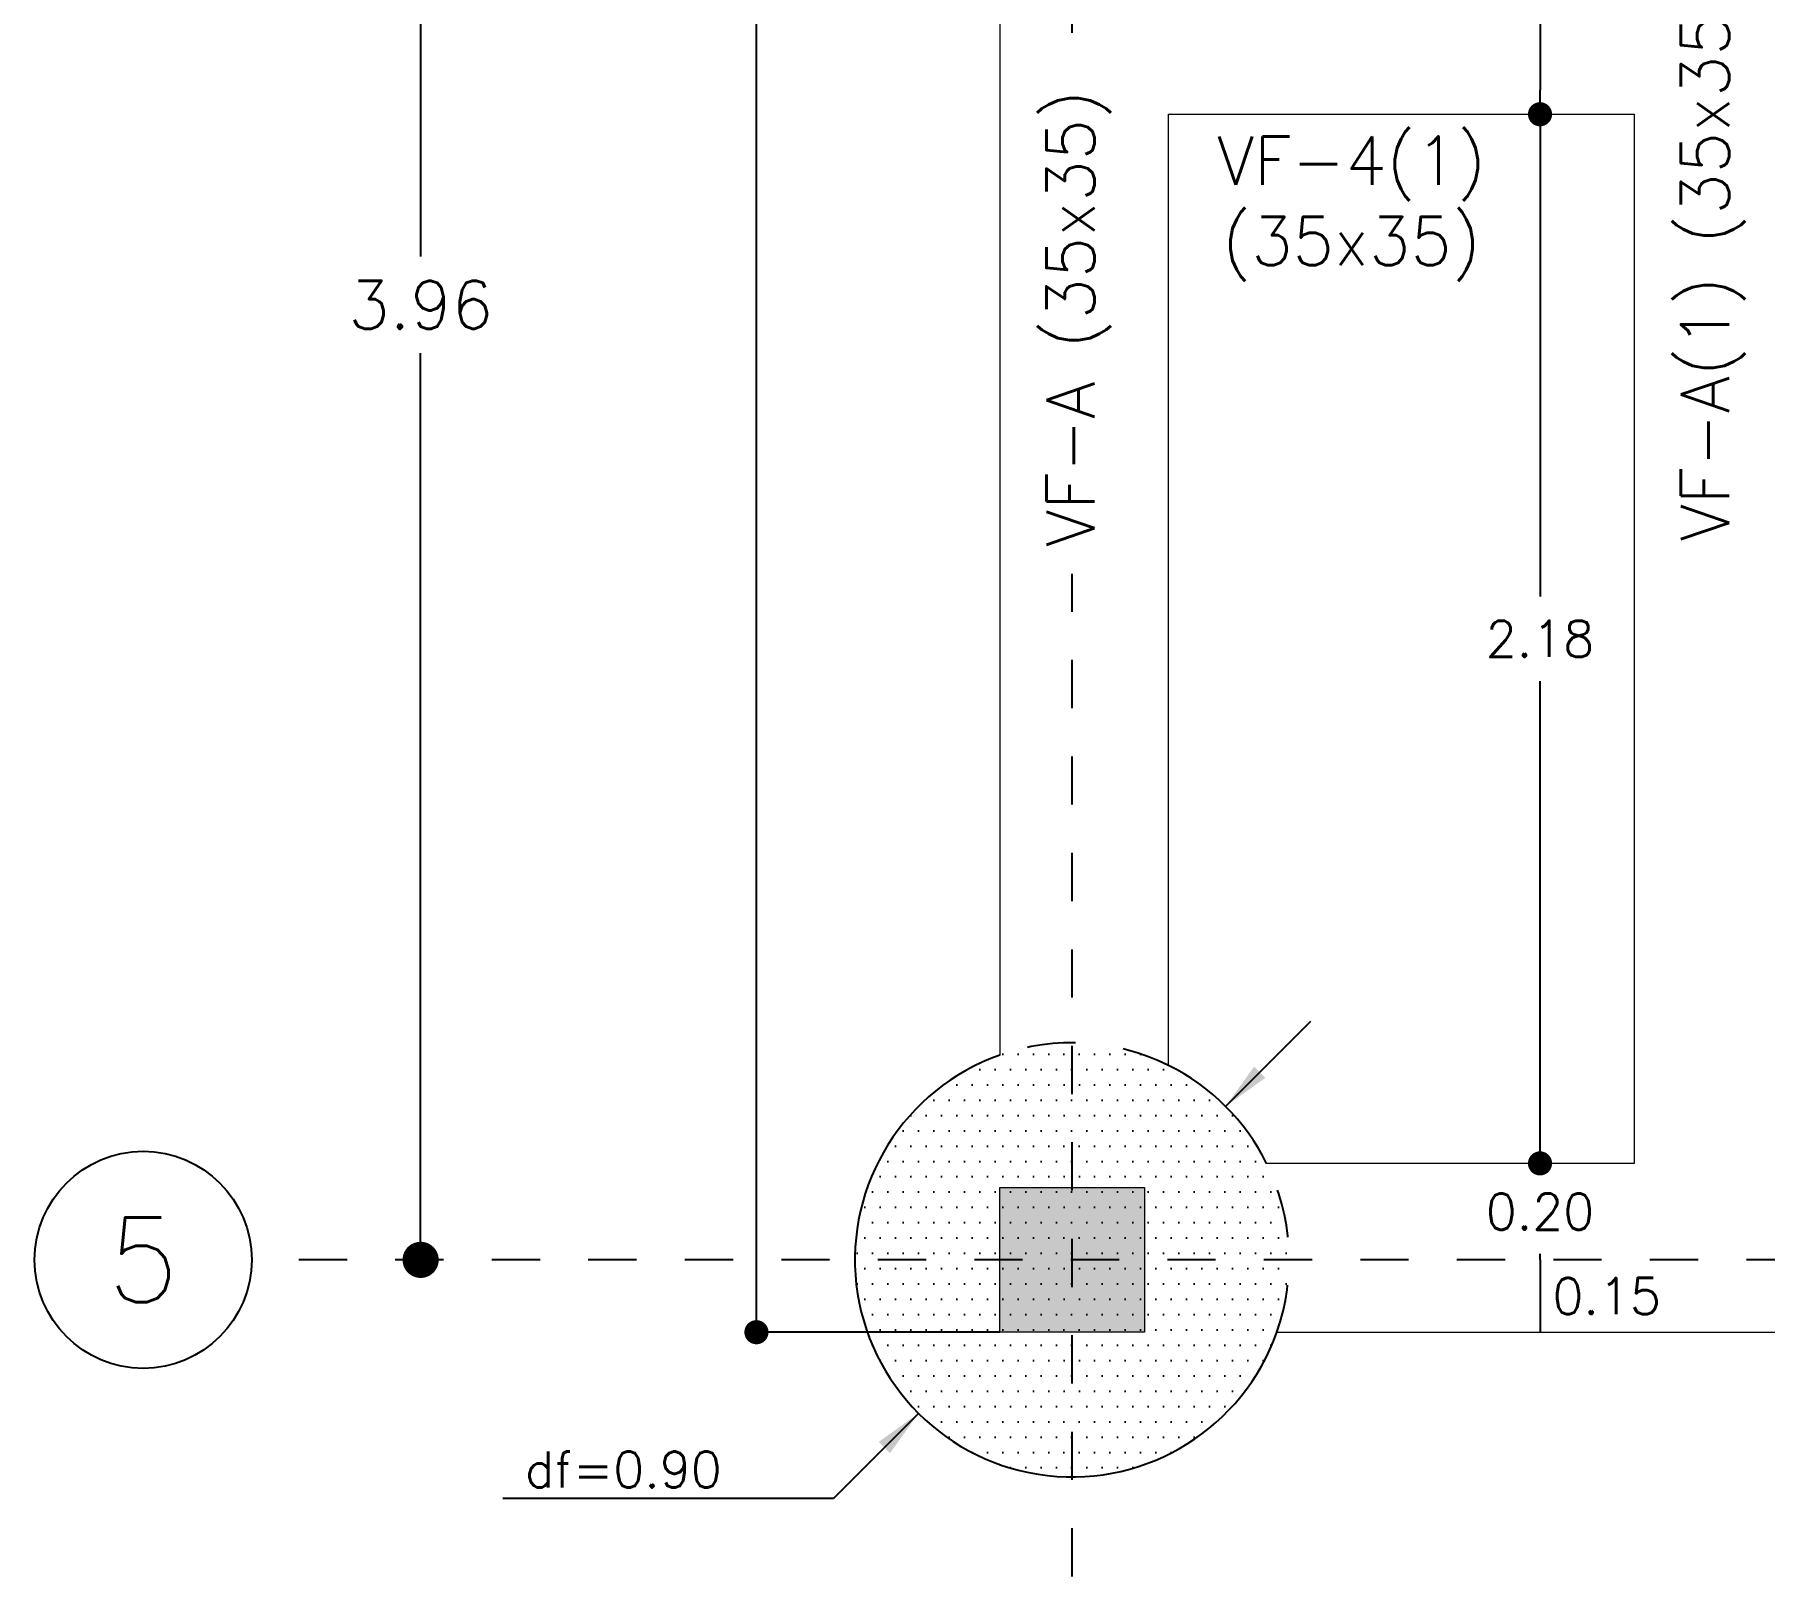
# Model space of a CAD drawing. Header units: millimetres. Extents: x -0.7 to 82.3, y -14.8 to 42.8.
# Drawn here: x 27.018 to 30.603, y 12.475 to 15.671 of the extents above; entities that cross this region are included whole.
import ezdxf
from ezdxf.enums import TextEntityAlignment as Align

# ---------------------------------------------------------------- set-up
doc = ezdxf.new("R2010")
doc.units = ezdxf.units.MM
doc.header["$LTSCALE"] = 0.01
doc.header["$PDMODE"] = 3
doc.linetypes.add('DASHDOT', pattern=[1, 0.5, -0.25, 0, -0.25])
doc.linetypes.add('DASHED2', pattern=[0.375, 0.25, -0.125])
for name, color, linetype in [('FC_CIRCULO DE EJES', 3, 'Continuous'), ('FC_COTAS', 1, 'Continuous'), ('FC_COTAS EJES', 1, 'Continuous'), ('FC_EJES', 1, 'DASHDOT'), ('FC_HATCH 252', 252, 'Continuous'), ('FC_HATCH COLUMNAS', 253, 'Continuous'), ('FC_PILAS', 5, 'Continuous'), ('FC_PROYECCION', 6, 'DASHED2'), ('FC_R-175', 5, 'Continuous'), ('FC_R-80', 11, 'Continuous'), ('FC_REVISION', 32, 'Continuous')]:
    doc.layers.add(name, color=color, linetype=linetype)
doc.layers.add('FC_COLUMNAS', color=5, linetype='Continuous', lineweight=15)
doc.layers.add('FC_VIGAS', color=2, linetype='Continuous', lineweight=0)
doc.styles.add('FC_TEXT', font='romans.shx', dxfattribs={"height": 0.002})
doc.styles.add('FC_TEXT1', font='romans.shx')
doc.dimstyles.new('FC_COTAS', dxfattribs={"dimtxt": 0.0015, "dimasz": 0.001, "dimexe": 0, "dimexo": 0, "dimgap": 0.001, "dimtad": 1, "dimtih": 1, "dimtoh": 1, "dimzin": 0, "dimdsep": 46, "dimtxsty": 'FC_TEXT1', "dimblk": 'DOT', "dimcen": 0.09, "dimclrd": 256, "dimclre": 256, "dimclrt": 256, "dimadec": 0, "dimazin": 0, "dimtfac": 1, "dimtix": 1, "dimtmove": 2, "dimatfit": 3, "dimfxl": 1.002, "dimtolj": 1, "dimtzin": 0, "dimlwd": -1, "dimarcsym": 0})
doc.dimstyles.new('FC_COTAS EJES', dxfattribs={"dimtxt": 0.002, "dimasz": 0.0015, "dimexe": 0, "dimexo": 0, "dimgap": 0.001, "dimtad": 1, "dimtih": 1, "dimtoh": 1, "dimzin": 0, "dimdsep": 46, "dimtxsty": 'FC_TEXT1', "dimblk": 'DOT', "dimcen": 0.09, "dimclrd": 256, "dimclre": 256, "dimclrt": 256, "dimadec": 0, "dimazin": 0, "dimtfac": 1, "dimtix": 1, "dimtmove": 2, "dimatfit": 3, "dimfxl": 1.002, "dimtolj": 1, "dimtzin": 0, "dimlwd": -1, "dimarcsym": 0})

# ---------------------------------------------------------------- blocks, each defined once
blk = doc.blocks.new('_Dot')
at = {"color": 0, "linetype": 'ByBlock', "lineweight": -2}
blk.add_line((-0.5, 0), (-1, 0), dxfattribs=at)
at = {"color": 0, "linetype": 'ByBlock', "const_width": 0.5}
blk.add_lwpolyline([(-0.25, 0, 1), (0.25, 0, 1)], format="xyb", close=True, dxfattribs=at)
blk = doc.blocks.new('*D212')
at = {"layer": 'Defpoints', "color": 0, "ltscale": 0.6, "transparency": 16777216}
for p in [(29.0178, 29.8108), (28.5137, 12.9808), (29.0178, 12.9808)]:
    blk.add_point(p, dxfattribs=at)
at = {"layer": 'FC_COTAS', "lineweight": -2, "ltscale": 0.6, "transparency": 16777216}
for p, q in [((29.0178, 29.8108), (28.5137, 29.8108)), ((29.0178, 12.9808), (28.5137, 12.9808))]:
    blk.add_line(p, q, dxfattribs=at)
at = {"layer": 'FC_COTAS', "ltscale": 0.6, "transparency": 16777216}
for p, q in [((28.5137, 29.7608), (28.5137, 21.4833)), ((28.5137, 13.0308), (28.5137, 21.3083))]:
    blk.add_line(p, q, dxfattribs=at)
at = {"layer": 'FC_COTAS', "ltscale": 0.6, "transparency": 16777216, "xscale": 0.05, "yscale": 0.05, "zscale": 0.05}
for p, rotation in [((28.5137, 29.8108), 90), ((28.5137, 12.9808), 270)]:
    blk.add_blockref('_Dot', p, dxfattribs=dict(at, rotation=rotation))
at = {"layer": 'FC_COTAS', "ltscale": 0.6, "transparency": 16777216, "insert": (28.5137, 21.3958), "char_height": 0.075, "attachment_point": 5, "style": 'FC_TEXT1'}
blk.add_mtext('\\A1;16.83', dxfattribs=at)
blk = doc.blocks.new('FC_B_Eje')
at = {"layer": 'FC_CIRCULO DE EJES', "ltscale": 1.5}
blk.add_circle((0, 0), 0.0045, dxfattribs=at)
at = {"ltscale": 1.5, "style": 'FC_TEXT1'}
blk.add_attdef('EJE', text='', height=0.0035, dxfattribs=at).set_placement((0, 0), align=Align.MIDDLE_CENTER)
blk = doc.blocks.new('*D307')
at = {"layer": 'Defpoints', "color": 0, "ltscale": 0.6, "transparency": 16777216}
for p in [(-0.85, -12.57), (-0.85, -16.53), (-0.85, -16.53)]:
    blk.add_point(p, dxfattribs=at)
at = {"layer": 'FC_COTAS EJES', "ltscale": 0.6, "transparency": 16777216}
for p, q in [((-0.85, -12.645), (-0.85, -14.45)), ((-0.85, -16.455), (-0.85, -14.65))]:
    blk.add_line(p, q, dxfattribs=at)
at = {"layer": 'FC_COTAS EJES', "ltscale": 0.6, "transparency": 16777216, "xscale": 0.075, "yscale": 0.075, "zscale": 0.075}
for p, rotation in [((-0.85, -12.57), 90), ((-0.85, -16.53), 270)]:
    blk.add_blockref('_Dot', p, dxfattribs=dict(at, rotation=rotation))
at = {"layer": 'FC_COTAS EJES', "ltscale": 0.6, "transparency": 16777216, "insert": (-0.85, -14.55), "char_height": 0.1, "attachment_point": 5, "style": 'FC_TEXT1'}
blk.add_mtext('\\A1;3.96', dxfattribs=at)
blk = doc.blocks.new('*D229')
at = {"layer": 'Defpoints', "color": 0, "ltscale": 0.6, "transparency": 16777216}
for p in [(30.1376, 15.8558), (30.1376, 15.5058), (30.1376, 15.5058)]:
    blk.add_point(p, dxfattribs=at)
at = {"layer": 'FC_COTAS', "ltscale": 0.6, "transparency": 16777216}
blk.add_line((30.1376, 15.8058), (30.1376, 15.5558), dxfattribs=at)
at = {"layer": 'FC_COTAS', "ltscale": 0.6, "transparency": 16777216, "xscale": 0.05, "yscale": 0.05, "zscale": 0.05}
for p, rotation in [((30.1376, 15.8558), 90), ((30.1376, 15.5058), 270)]:
    blk.add_blockref('_Dot', p, dxfattribs=dict(at, rotation=rotation))
at = {"layer": 'FC_COTAS', "ltscale": 0.6, "transparency": 16777216, "insert": (29.9771, 15.9547), "char_height": 0.075, "attachment_point": 5, "style": 'FC_TEXT1'}
blk.add_mtext('\\A1;0.35', dxfattribs=at)
blk = doc.blocks.new('*D230')
at = {"layer": 'Defpoints', "color": 0, "ltscale": 0.6, "transparency": 16777216}
for p in [(30.1376, 15.5058), (30.1376, 13.3308), (30.1376, 13.3308)]:
    blk.add_point(p, dxfattribs=at)
at = {"layer": 'FC_COTAS', "ltscale": 0.6, "transparency": 16777216}
for p, q in [((30.1376, 15.4558), (30.1376, 14.5058)), ((30.1376, 13.3808), (30.1376, 14.3308))]:
    blk.add_line(p, q, dxfattribs=at)
at = {"layer": 'FC_COTAS', "ltscale": 0.6, "transparency": 16777216, "xscale": 0.05, "yscale": 0.05, "zscale": 0.05}
for p, rotation in [((30.1376, 15.5058), 90), ((30.1376, 13.3308), 270)]:
    blk.add_blockref('_Dot', p, dxfattribs=dict(at, rotation=rotation))
at = {"layer": 'FC_COTAS', "ltscale": 0.6, "transparency": 16777216, "insert": (30.1376, 14.4183), "char_height": 0.075, "attachment_point": 5, "style": 'FC_TEXT1'}
blk.add_mtext('\\A1;2.18', dxfattribs=at)
blk = doc.blocks.new('*D231')
at = {"layer": 'Defpoints', "color": 0, "ltscale": 0.6, "transparency": 16777216}
for p in [(30.1376, 13.1308), (30.1376, 12.9808), (30.1376, 12.9808)]:
    blk.add_point(p, dxfattribs=at)
at = {"layer": 'FC_COTAS', "ltscale": 0.6, "transparency": 16777216}
blk.add_line((30.1376, 13.1308), (30.1376, 12.9808), dxfattribs=at)
at = {"layer": 'FC_COTAS', "ltscale": 0.6, "transparency": 16777216, "insert": (30.2758, 13.0558), "char_height": 0.075, "attachment_point": 5, "style": 'FC_TEXT1'}
blk.add_mtext('\\A1;0.15', dxfattribs=at)
blk = doc.blocks.new('*D241')
at = {"layer": 'Defpoints', "color": 0, "ltscale": 0.6, "transparency": 16777216}
for p in [(30.1376, 13.3308), (30.1376, 13.1308), (30.1376, 13.1308)]:
    blk.add_point(p, dxfattribs=at)
at = {"layer": 'FC_COTAS', "ltscale": 0.6, "transparency": 16777216}
for p, q in [((30.1376, 13.3308), (30.1376, 13.3183)), ((30.1376, 13.1308), (30.1376, 13.1433))]:
    blk.add_line(p, q, dxfattribs=at)
at = {"layer": 'FC_COTAS', "ltscale": 0.6, "transparency": 16777216, "insert": (30.1376, 13.2308), "char_height": 0.075, "attachment_point": 5, "style": 'FC_TEXT1'}
blk.add_mtext('\\A1;0.20', dxfattribs=at)
blk = doc.blocks.new('FC_B_Columnas 1 E-1')
at = {"layer": 'FC_HATCH COLUMNAS', "ltscale": 0.6}
h = blk.add_hatch(color=256, dxfattribs=at)
h.dxf.hatch_style = 1
h.paths.add_polyline_path([(0.3, 0), (0, 0), (0, -0.3), (0.3, -0.3)])
h.paths.add_polyline_path([(6.55, -0.3657), (6.55, -0.6657), (6.85, -0.6657), (6.85, -0.3657)])
h.paths.add_polyline_path([(0, -4.47), (0, -4.77), (0.4, -4.77), (0.4, -4.47)])
h.paths.add_polyline_path([(6.85, -4.47), (6.45, -4.47), (6.45, -4.77), (6.85, -4.77)])
h.paths.add_polyline_path([(0, -8.82), (0.3, -8.82), (0.3, -8.52), (0, -8.52)])
h.paths.add_polyline_path([(4.85, -8.52), (4.55, -8.52), (4.55, -8.82), (4.85, -8.82)])
h.paths.add_polyline_path([(0.3, -12.57), (0, -12.57), (0, -12.87), (0.3, -12.87)])
h.paths.add_polyline_path([(4.55, -12.57), (4.55, -12.87), (4.85, -12.87), (4.85, -12.57)])
h.paths.add_polyline_path([(0.3, -16.53), (0, -16.53), (0, -16.83), (0.3, -16.83)])
h.paths.add_polyline_path([(4.55, -16.83), (4.85, -16.83), (4.85, -16.53), (4.55, -16.53)])
at = {"layer": 'FC_COLUMNAS', "ltscale": 0.6}
blk.add_lwpolyline([(0, -16.53), (0.3, -16.53), (0.3, -16.83), (0, -16.83)], close=True, dxfattribs=at)
blk = doc.blocks.new('*U268')
at = {"layer": 'FC_R-80', "ltscale": 0.6, "style": 'FC_TEXT1'}
blk.add_attdef('DC=X.XX', text='', height=0.0015, dxfattribs=at).set_placement((0.023588, -0.009892), align=Align.BOTTOM_RIGHT)
at = {"layer": 'FC_COTAS'}
for points in [[(-0.006364, 0.006364), (-0.009899, 0.009899)], [(0.006364, -0.006364), (0.009892, -0.009892), (0.023588, -0.009892)]]:
    blk.add_leader(points, dimstyle='FC_COTAS EJES', override={"dimscale": 1, "dimasz": 0.002, "dimgap": 0.001, "dimtad": 0}, dxfattribs=at)
blk = doc.blocks.new('FC_B_Ejes 2 E-1')
at = {"layer": 'FC_EJES', "ltscale": 0.6}
for points in [[(0.5, -17.1863), (0.5, 1.3092)], [(8.1975, -16.53), (-1.2, -16.53)]]:
    blk.add_lwpolyline(points, dxfattribs=at)
at = {"layer": 'FC_R-175'}
ref = blk.add_blockref('FC_B_Eje', (-1.425, -16.53), dxfattribs=dict(at, xscale=50, yscale=50, zscale=50))
ref.add_attrib('EJE', '5', dxfattribs={"layer": '0', "color": 0, "ltscale": 1.5, "height": 0.175, "style": 'FC_TEXT1'}).set_placement((-1.425, -16.53), align=Align.MIDDLE_CENTER)
at = {"layer": 'FC_COTAS EJES', "ltscale": 0.6}
dim = blk.add_linear_dim(base=(-0.85, -16.53), p1=(-0.85, -12.57), p2=(-0.85, -16.53), angle=90, dimstyle='FC_COTAS EJES', override={"dimscale": 0, "dimtix": 1, "dimtofl": 1, "dimtmove": 2, "dimatfit": 3}, dxfattribs=at)
dim.commit()
dim.dimension.update_dxf_attribs({"geometry": '*D307', "text_midpoint": (-0.85, -14.55)})

msp = doc.modelspace()

# ---------------------------------------------------------------- hatches: boundary and pattern name
at = {"layer": 'FC_HATCH 252', "ltscale": 1.5}
h = msp.add_hatch(dxfattribs=at)
h.set_pattern_fill('DOTS', color=256, scale=0.02)
h.set_pattern_definition([(0, (-24.1413, -1e-09), (0.015875, 0.03175), [0, -0.03175])])
edge = h.paths.add_edge_path()
edge.add_arc((29.1678, 13.1308), 0.45, 0, 360)

# ---------------------------------------------------------------- linework, layer by layer
at = {"layer": 'FC_PILAS', "ltscale": 0.6}
for start, end in [(109.4712, 340.5288), (26.3878, 63.6122)]:
    msp.add_arc((29.1678, 13.1308), 0.45, start, end, dxfattribs=at)
at = {"layer": 'FC_PROYECCION', "ltscale": 0.6}
for radius, start, end in [(0.45, 63.6122, 109.4712), (0.45, 340.5288, 26.3878), (0.5, 179.986, 180)]:
    msp.add_arc((29.1678, 13.1308), radius, start, end, dxfattribs=at)
at = {"layer": 'FC_VIGAS', "ltscale": 0.6}
for points in [[(29.0178, 16.6666), (29.0178, 13.5551)], [(29.3678, 13.5339), (29.3678, 15.5058), (30.3328, 15.5058), (30.3328, 13.3308), (29.5709, 13.3308)], [(29.592, 12.9808), (33.2935, 12.9808)]]:
    msp.add_lwpolyline(points, dxfattribs=at)

# ---------------------------------------------------------------- block references
at = {"layer": 'FC_COTAS', "ltscale": 0.6}
ref = msp.add_blockref('*U268', (29.1678, 13.1308), dxfattribs=dict(at, xscale=-50, yscale=50, zscale=50))
ref.add_attrib('DC=X.XX', 'df=0.90', dxfattribs={"layer": 'FC_R-80', "ltscale": 0.6, "height": 0.075, "style": 'FC_TEXT1'}).set_placement((28.4419, 12.6362), align=Align.BOTTOM_RIGHT)
at = {"layer": 'FC_EJES'}
msp.add_blockref('FC_B_Ejes 2 E-1', (28.6678, 29.6608), dxfattribs=at)

# ---------------------------------------------------------------- dimensions: what is measured, and where the dimension line sits
at = {"layer": 'FC_COTAS', "ltscale": 0.6}
for base, p1, p2, picture, middle in [((28.5137, 12.9808), (29.0178, 29.8108), (29.0178, 12.9808), '*D212', (28.5137, 21.3958)), ((30.137598324, 13.330825785), (30.137598324, 15.505825788), (30.137598324, 13.330825785), '*D230', (30.137598324, 14.418325787)), ((30.1376, 13.1308), (30.1376, 13.3308), (30.1376, 13.1308), '*D241', (30.1376, 13.2308))]:
    dim = msp.add_linear_dim(base=base, p1=p1, p2=p2, angle=90, dimstyle='FC_COTAS', override={"dimscale": 0, "dimtix": 1, "dimtofl": 1, "dimtmove": 2, "dimatfit": 3}, dxfattribs=at)
    dim.commit()
    dim.dimension.update_dxf_attribs({"geometry": picture, "text_midpoint": middle})
for base, p1, p2, picture, middle in [((30.1376, 15.5058), (30.1376, 15.8558), (30.1376, 15.5058), '*D229', (29.9771, 15.9547)), ((30.1376, 12.9808), (30.1376, 13.1308), (30.1376, 12.9808), '*D231', (30.2758, 13.0558))]:
    dim = msp.add_linear_dim(base=base, p1=p1, p2=p2, angle=90, dimstyle='FC_COTAS', override={"dimscale": 0, "dimtix": 1, "dimtofl": 1, "dimtmove": 2, "dimatfit": 3}, dxfattribs=at)
    dim.commit()
    dim.dimension.update_dxf_attribs({"geometry": picture, "text_midpoint": middle, "dimtype": 128})

# ---------------------------------------------------------------- next in the draw order: texts
at = {"layer": 'FC_R-80', "char_height": 0.1, "attachment_point": 5, "rotation": 90, "style": 'FC_TEXT', "bg_fill": 3, "box_fill_scale": 1, "bg_fill_color": 256, "bg_fill_transparency": 0}
for s, insert, width in [('VF-A(1) (35x35)', (30.4963, 15.1967), 1.286714), ('VF-A (35x35)', (29.1813, 15.0824), 1.058143)]:
    msp.add_mtext(s, dxfattribs=dict(at, insert=insert, width=width))
at = {"layer": 'FC_R-80', "insert": (29.747, 15.3098), "char_height": 0.1, "width": 0.601, "attachment_point": 5, "style": 'FC_TEXT', "bg_fill": 3, "box_fill_scale": 1, "bg_fill_color": 256, "bg_fill_transparency": 0}
msp.add_mtext('VF-4(1) (35x35)', dxfattribs=at)

# ---------------------------------------------------------------- next in the draw order: block references
at = {"layer": 'FC_REVISION'}
msp.add_blockref('FC_B_Columnas 1 E-1', (29.0178, 29.8108), dxfattribs=at)

doc.saveas('drawing.dxf')
